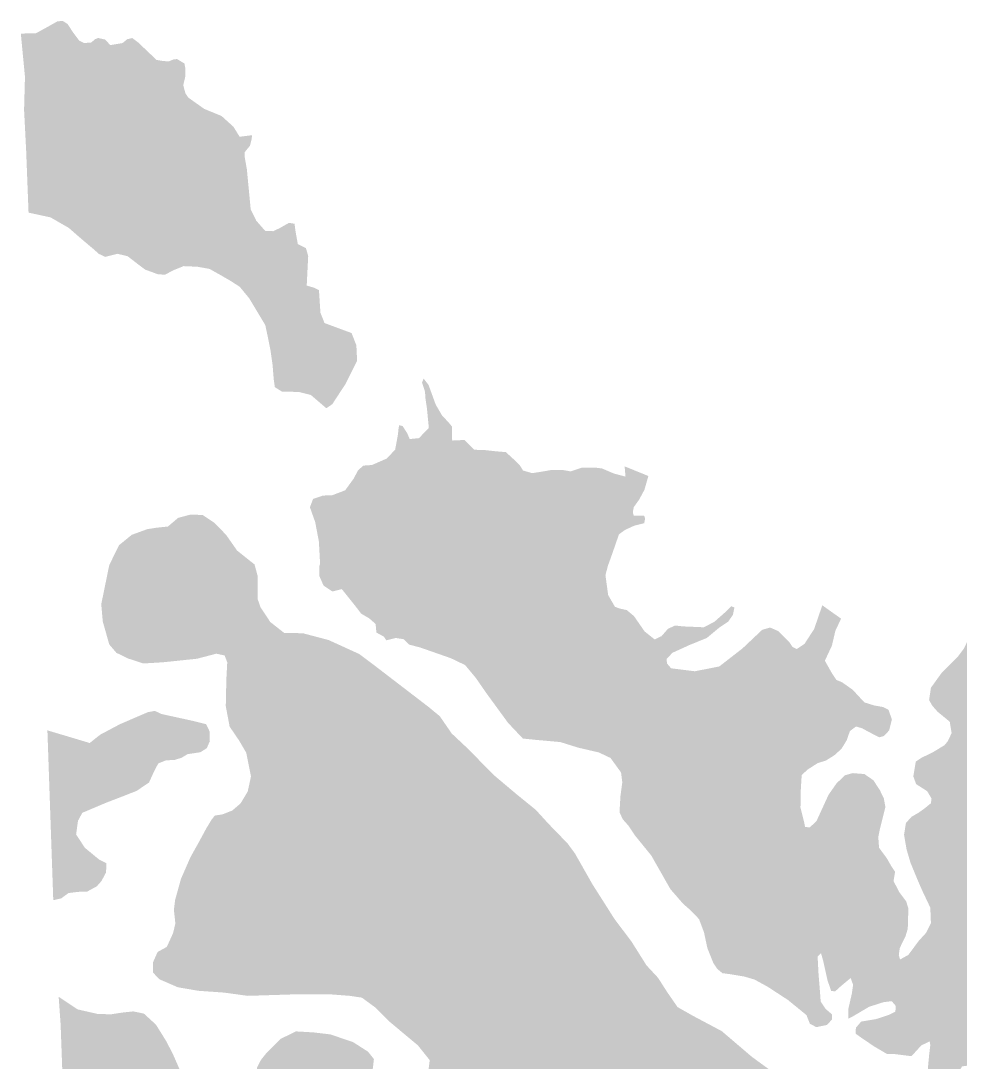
# Model space of a CAD drawing. Header units: inches. Extents: x 288635 to 693176, y 676945 to 1601077.
# Drawn here: x 331511 to 347607, y 914513 to 932357 of the extents above; entities that cross this region are included whole.
import ezdxf

# ---------------------------------------------------------------- set-up
doc = ezdxf.new("R2010")
doc.units = ezdxf.units.IN
doc.header["$MEASUREMENT"] = 0

msp = doc.modelspace()

# ---------------------------------------------------------------- hatches: boundary and pattern name
for points in [[(332511.3673, 932016.4317), (332597.7275, 931975.7916), (332719.6477, 931985.9517), (332780.6078, 932041.8318), (332836.488, 932062.1518), (332953.3282, 932036.7518), (333044.7684, 931940.2316), (333253.0488, 931975.7916), (333334.329, 932041.8318), (333420.6891, 932062.1518), (333527.3693, 931980.8717), (333644.2096, 931869.1114), (333837.25, 931686.2311), (333928.6901, 931670.991), (334040.4504, 931660.831), (334131.8906, 931696.3911), (334187.7707, 931701.4711), (334314.7709, 931625.2709), (334330.0109, 931538.9108), (334330.0109, 931406.8305), (334294.4509, 931254.4302), (334330.0109, 931117.2699), (334380.8111, 931041.0698), (334653.4819, 930847.7763), (334949.7722, 930726.1091), (335152.9726, 930543.2288), (335259.6528, 930370.5084), (335081.8525, 930253.6682), (334924.3721, 930096.1879), (334848.172, 930136.828), (334639.8916, 930395.9085), (334416.3711, 930680.389), (334203.0107, 930858.1894), (333984.5703, 931046.1498), (333664.5296, 931162.99), (333349.569, 931183.3101), (332999.0483, 931152.83), (332735.0994, 931117.4816), (331988.3379, 931147.9617), (331779.8458, 931300.1503), (331581.7255, 931396.6705), (331510.6053, 932138.352), (331769.6858, 932143.432), (331972.8862, 932255.1922), (332135.4466, 932346.6324), (332226.8867, 932356.7924), (332313.2469, 932300.9123), (332404.6871, 932158.672), (332511.3673, 932016.4317)], [(331698.7774, 930269.1199), (331602.2572, 930126.8796), (331566.3514, 930831.9162), (331581.7255, 931396.6705), (331779.8458, 931300.1503), (331988.3379, 931147.9617), (331876.5777, 931010.8014), (331790.2175, 930853.3211), (331785.1375, 930690.7607), (331790.2175, 930477.4003), (331698.7774, 930269.1199)], [(354467.3067, 930193.7455), (354382.6399, 929796.8697), (354282.098, 929526.9942), (354155.0977, 929410.5773), (353969.889, 929405.2856), (353800.5554, 929463.494), (353657.6801, 929463.494), (353530.6798, 929384.1189), (353334.8878, 929156.5767), (353186.7208, 929114.2433), (352932.7203, 929093.0766), (352800.4284, 929018.9931), (352567.5946, 928839.0761), (352398.2609, 928669.7424), (352087.5422, 928044.964), (352001.3851, 927854.8241), (351906.1349, 927680.1988), (351906.1349, 927569.0736), (351953.76, 927500.2818), (352054.3019, 927426.1983), (352128.3853, 927293.9064), (352170.7188, 927098.1143), (352128.3853, 926791.197), (351985.5101, 926643.0301), (351842.6348, 926500.1548), (351668.0094, 926341.4045), (351646.8427, 926219.6959), (351710.3428, 926119.154), (351800.3014, 926045.0705), (351911.4266, 926060.9456), (352064.8852, 926108.5707), (352144.2604, 926066.2372), (352170.7188, 925886.3202), (352117.802, 925780.4867), (352006.6768, 925589.9863), (351985.5101, 925404.7776), (352017.2601, 925246.0273), (352133.677, 924743.3179), (352144.2604, 924510.4841), (352101.927, 924256.4836), (352075.4686, 923944.2747), (351990.8017, 923610.899), (351832.0514, 923240.4816), (351615.0927, 922864.7725), (351398.1339, 922668.9804), (351239.3836, 922621.3553), (350943.0496, 922621.3553), (350218.0899, 922684.8555), (349942.9226, 922668.9804), (349763.0056, 922515.5218), (349646.5887, 922335.6048), (349577.7969, 922150.3961), (349662.4637, 921938.729), (349831.7974, 921769.3953), (350048.7562, 921631.8117), (350144.0064, 921531.2698), (350218.0899, 921367.2278), (350223.3815, 921192.6025), (350186.3398, 921028.5605), (350159.8814, 920816.8934), (350244.5482, 920488.8094), (350345.0901, 920382.9759), (350546.1738, 920367.1008), (350789.591, 920340.6425), (350937.758, 920224.2256), (350958.9247, 920097.2253), (350953.633, 919859.0998), (350969.508, 919652.7244), (351006.5498, 919515.1408), (351080.6333, 919351.0988), (351297.592, 919160.5984), (351366.3838, 919007.1398), (351371.6755, 918779.5977), (351445.759, 918647.3057), (351541.0092, 918567.9306), (351710.3428, 918425.0553), (351847.9265, 918298.055), (351937.885, 918128.7214), (351922.0099, 917911.7626), (351869.0932, 917721.2622), (351710.3428, 917446.095), (351572.7592, 917170.9278), (351556.8842, 916975.1357), (351593.9259, 916715.8435), (351699.7595, 916578.2599), (351869.0932, 916387.7595), (351927.3016, 916191.9675), (351891.3811, 916065.7091), (351830.4209, 915842.1887), (351683.1006, 915689.7884), (351500.2203, 915608.5082), (351195.4197, 915633.9083), (350819.4989, 915715.1884), (350585.8185, 915694.8684), (350423.2581, 915613.5882), (350321.6579, 915496.748), (350235.2978, 915324.0277), (350225.1377, 915171.6273), (350235.2978, 914876.9868), (350184.4977, 914694.1064), (350098.1375, 914597.5862), (349910.1771, 914480.746), (349737.4568, 914460.4259), (349600.2965, 914348.6657), (349569.8164, 914226.7455), (349534.2563, 914018.465), (349402.1761, 913886.3848), (349193.8957, 913683.1844), (348955.1352, 913637.4643), (348675.7346, 913627.3043), (348325.2139, 913637.4643), (348238.2334, 913705.7958), (348180.025, 913896.2962), (348111.2332, 914002.1298), (348015.983, 914065.6299), (347873.1077, 914129.13), (347814.8993, 914192.6302), (347820.1909, 914383.1305), (347804.3159, 914462.5057), (347640.2739, 914441.339), (347582.0655, 914351.3805), (347518.5653, 914261.422), (347412.7318, 914293.172), (347301.6066, 914324.9221), (347248.6898, 914377.8389), (347100.5228, 914367.2555), (347078.9412, 914381.6433), (347052.8977, 914399.0056), (347074.0644, 914626.5477), (347095.2312, 914806.4647), (347084.6478, 914869.9648), (346941.7725, 914801.173), (346772.4388, 914615.9643), (346476.1049, 914653.0061), (346354.3963, 914653.0061), (346137.4376, 914780.0063), (345925.7705, 914922.8816), (345814.6453, 915002.2568), (345819.9369, 915102.7986), (345909.8955, 915208.6322), (346163.896, 915250.9656), (346391.4381, 915325.0491), (346497.2716, 915377.9659), (346502.5633, 915478.5077), (346433.7715, 915557.8829), (346296.1879, 915542.0079), (346047.4791, 915462.6327), (345751.1451, 915288.0073), (345687.645, 915256.2573), (345692.9367, 915436.1743), (345751.1451, 915690.1748), (345772.3118, 915838.3418), (345729.9784, 915954.7587), (345576.5198, 915827.7584), (345465.3946, 915727.2166), (345396.6028, 915732.5082), (345333.1026, 915917.7169), (345259.0191, 916251.0926), (345221.9774, 916383.3845), (345163.769, 916325.1761), (345179.644, 916028.8422), (345200.8107, 915769.55), (345216.6857, 915552.5912), (345301.3526, 915425.591), (345412.4778, 915330.3408), (345412.4778, 915245.6739), (345322.5193, 915150.4237), (345142.6023, 915113.382), (345031.477, 915171.5904), (344973.2686, 915319.7574), (344655.7679, 915579.0496), (344306.5172, 915806.5917), (344084.2668, 915928.3003), (343904.3498, 915981.2171), (343682.0993, 916018.2588), (343629.1826, 916108.2173), (343676.8077, 916266.9676), (343830.2663, 916452.1763), (344100.1418, 916658.5518), (344248.3088, 916875.5105), (344417.6425, 917055.4275), (344573.9648, 917317.6876), (344621.5899, 917629.8966), (344626.8815, 917804.5219), (344478.7146, 917762.1885), (344351.7143, 917629.8966), (344203.5474, 917592.8548), (344028.922, 917412.9378), (343864.88, 917190.6874), (343764.3381, 917026.6454), (343716.713, 916941.9785), (343616.1712, 916926.1035), (343515.6293, 917100.7288), (343536.796, 917280.6459), (343605.5878, 917497.6046), (343637.3379, 917619.3132), (343584.4211, 917661.6466), (343515.6293, 917624.6049), (343409.7958, 917444.6879), (343303.9622, 917375.8961), (343166.3786, 917338.8543), (343087.0035, 917312.3959), (342991.7533, 917111.3122), (342859.4613, 917227.7291), (342642.5026, 917476.4379), (342711.2944, 917672.23), (342684.836, 917809.8136), (342610.7525, 917926.2305), (342552.5441, 917995.0223), (342610.7525, 918190.8144), (342616.0442, 918286.0646), (342626.6275, 918360.148), (342541.9607, 918397.1898), (342452.0022, 918301.9396), (342362.0437, 918127.3142), (342314.4186, 918053.2308), (342039.2514, 918391.8981), (341917.5428, 918571.8151), (341827.5843, 918672.357), (341769.3758, 918794.0656), (341785.2508, 919069.2328), (341817.0009, 919307.3583), (341795.8342, 919476.6919), (341615.9172, 919725.4008), (341801.1259, 919878.8594), (341896.3761, 919989.9846), (341981.0429, 920058.7764), (342044.543, 920106.4015), (342282.6685, 920032.318), (342362.0437, 920005.8597), (342441.4188, 919995.2763), (342478.4606, 920042.9014), (342388.5021, 920185.7767), (342356.752, 920270.4435), (342399.0854, 920376.2771), (342637.2109, 920545.6107), (342801.2529, 920662.0276), (342938.8365, 920736.1111), (343065.8367, 920767.8612), (343150.5036, 920746.6945), (343468.0042, 920455.6522), (343647.9212, 920275.7352), (343801.3799, 920175.1933), (343938.9635, 920095.8182), (344007.7553, 920122.2766), (344081.8388, 920164.61), (344065.9637, 920312.7769), (343896.6301, 920550.9024), (343743.1714, 920667.3193), (343658.5046, 920831.3613), (343658.5046, 920926.6115), (343700.838, 921021.8617), (343896.6301, 921175.3203), (344023.6303, 921344.654), (344076.5471, 921418.7375), (344267.0475, 921476.9459), (344457.5479, 921455.7792), (344642.7566, 921291.7372), (344732.7151, 921228.2371), (344880.882, 921207.0704), (345060.7991, 921217.6538), (345193.091, 921265.2788), (345288.3412, 921392.2791), (345404.7581, 921185.9037), (345484.1332, 921064.1951), (345584.6751, 921021.8617), (345764.5921, 920894.8614), (345965.6759, 920677.9027), (346135.0095, 920624.9859), (346288.4682, 920598.5275), (346378.4267, 920550.9024), (346436.6352, 920386.8604), (346389.0101, 920196.36), (346299.0515, 920101.1099), (346219.6764, 920079.9431), (346034.4677, 920175.1933), (345928.6341, 920233.4018), (345822.8006, 920265.1518), (345716.967, 920185.7767), (345664.0503, 920032.318), (345574.0918, 919884.1511), (345452.3832, 919773.0259), (345309.5079, 919683.0673), (345161.3409, 919635.4423), (344997.2989, 919529.6087), (344891.4654, 919434.3585), (344875.5904, 919175.0663), (344870.2987, 918873.4407), (344928.5071, 918645.8986), (344949.6738, 918545.3567), (345029.049, 918534.7734), (345145.4659, 918645.8986), (345351.8413, 919095.6912), (345489.4249, 919291.4832), (345632.3002, 919429.0668), (345764.5921, 919466.1086), (345965.6759, 919450.2335), (346119.1345, 919344.4), (346230.2597, 919175.0663), (346299.0515, 919032.191), (346325.5099, 918884.0241), (346277.8848, 918693.5237), (346230.2597, 918503.0233), (346203.8014, 918370.7314), (346216.8127, 918187.8465), (346349.1047, 918007.9295), (346428.4798, 917870.3458), (346491.9799, 917775.0957), (346465.5216, 917616.3453), (346560.7718, 917431.1366), (346682.4803, 917267.0946), (346719.5221, 917145.3861), (346708.9387, 916801.427), (346671.897, 916674.4268), (346571.3551, 916468.0514), (346555.4801, 916346.3428), (346576.6468, 916272.2593), (346719.5221, 916351.6345), (346899.4391, 916595.0516), (347021.1477, 916727.3436), (347105.8145, 916896.6772), (347095.2312, 917161.2611), (346952.3559, 917462.8867), (346867.689, 917658.6788), (346756.5638, 917928.5543), (346687.772, 918161.3881), (346645.4386, 918410.0969), (346677.1887, 918611.1807), (346772.4388, 918717.0142), (346899.4391, 918791.0977), (346994.6893, 918859.8895), (347105.8145, 918949.848), (347116.3979, 919029.2232), (347042.3144, 919156.2234), (346851.814, 919277.932), (346804.1889, 919410.2239), (346846.5223, 919664.2244), (346941.7725, 919727.7246), (347137.5646, 919822.9748), (347338.6483, 919944.6833), (347391.5651, 920008.1835), (347460.3569, 920151.0587), (347428.6068, 920346.8508), (347222.2314, 920516.1845), (347132.2729, 920616.7263), (347074.0644, 920717.2682), (347105.8145, 920928.9353), (347296.3149, 921193.5192), (347560.8988, 921452.8113), (347672.024, 921600.9783), (347793.7326, 921860.2705), (347873.1077, 922283.6047), (347915.4411, 922415.8966), (347952.4829, 922516.4385), (347941.8995, 922781.0223), (347984.2329, 922839.2308), (348142.9833, 923019.1478), (348301.7336, 923214.9399), (348375.817, 923400.1486), (348523.984, 923511.2738), (348756.8178, 923537.7322), (348920.8598, 923654.1491), (348994.9433, 923765.2743), (349021.4017, 924035.1498), (349190.7353, 924220.3585), (349323.0273, 924352.6505), (349423.5691, 924474.3591), (349344.194, 924659.5678), (349153.6936, 924982.3601), (349090.1935, 925119.9437), (349079.6101, 925262.819), (349111.3602, 925331.6108), (349201.3187, 925294.569), (349344.194, 925167.5688), (349402.4024, 925114.652), (349598.1945, 925151.6937), (349619.3612, 925289.2774), (349592.9028, 925506.2361), (349656.4029, 925596.1946), (349831.0283, 925664.9864), (349936.8618, 925733.7782), (349995.0703, 925903.1119), (350037.4037, 926051.2789), (350000.362, 926178.2791), (349910.4035, 926305.2794), (349730.4864, 926363.4878), (349666.9863, 926421.6963), (349582.3195, 926516.9465), (349550.5694, 926580.4466), (349661.6946, 926818.5721), (349746.3615, 926998.4891), (349693.4447, 927141.3644), (349555.8611, 927252.4896), (349407.6941, 927358.3232), (349211.9021, 927331.8648), (349084.9018, 927315.9897), (348947.3182, 927353.0315), (348920.8598, 927442.99), (348963.1932, 927575.2819), (349169.5686, 927659.9488), (349338.9023, 927728.7406), (349444.302, 927872.1108), (349611.9423, 928019.4311), (349840.5428, 928202.3114), (349911.6629, 928400.4318), (349860.8628, 928629.0323), (349794.8227, 928756.0326), (349693.2225, 928959.233), (349774.5026, 929004.953), (349901.5029, 929070.9932), (350048.8232, 929070.9932), (350150.4234, 929070.9932), (350302.8237, 929050.6731), (350399.3439, 929091.3132), (350551.7442, 929203.0734), (350709.2245, 929299.5936), (350871.7848, 929284.3536), (351141.0254, 929258.9536), (351242.6256, 929299.5936), (351369.6258, 929355.4737), (351537.2662, 929365.6338), (351684.5865, 929416.4339), (351882.7069, 929431.6739), (352101.1473, 929457.074), (352284.0277, 929507.8741), (352356.5982, 929651.7833), (352543.9236, 929797.8336), (352693.1489, 929864.5087), (352823.3242, 929902.6088), (352947.1494, 929940.7089), (353051.9246, 929994.684), (353124.9498, 930007.384), (353210.6749, 929985.159), (353328.1502, 929924.8339), (353413.8753, 929969.2839), (353525.0006, 930067.7091), (353735.7817, 930078.5285), (354002.4822, 930158.962), (354176.0492, 930230.9288), (354273.4161, 930294.429), (354436.78, 930528.2562), (354436.2274, 930588.4102), (354496.5525, 930613.8102), (354518.7775, 930721.7605), (354566.575, 930845.8217), (354608.9084, 931021.5054), (354647.0085, 931133.689), (354697.8086, 931201.4224), (354853.5991, 931379.0812), (354895.9325, 931310.2894), (355033.5162, 931230.9142), (355107.5996, 931114.4973), (355097.0163, 930923.997), (354996.4744, 930807.5801), (354965.5423, 930781.9506), (354811.2657, 930654.1214), (354657.8183, 930490.2117), (354578.4319, 930405.4126), (354467.3067, 930193.7455)], [(332069.6181, 929273.4379), (332018.818, 928988.9573), (331642.8972, 929070.2375), (331602.2572, 930126.8796), (331698.7774, 930269.1199), (331790.2175, 930477.4003), (331785.1375, 930690.7607), (331790.2175, 930853.3211), (331876.5777, 931010.8014), (331988.3379, 931147.9617), (332735.0994, 931117.4816), (332597.9392, 930873.6411), (332506.499, 930639.9606), (332465.8589, 930584.0805), (332465.8589, 930497.7204), (332547.139, 930492.6403), (332582.6991, 930416.4402), (332552.2191, 930238.6398), (332354.0987, 929923.6792), (332216.9384, 929700.1588), (332125.4982, 929512.1984), (332069.6181, 929273.4379)], [(334848.172, 930136.828), (334924.3721, 930096.1879), (335081.8525, 930253.6682), (335259.6528, 930370.5084), (335474.255, 930397.1167), (335463.6717, 930323.0333), (335437.2133, 930217.1997), (335347.2548, 930106.0745), (335347.2548, 930021.4077), (335384.2965, 929809.7406), (335449.5605, 929127.9962), (335544.8107, 928932.2041), (335698.2694, 928757.5787), (335835.853, 928752.2871), (335946.9782, 928805.2038), (336105.7285, 928895.1624), (336200.9787, 928879.2873), (336218.9704, 928740.6454), (336257.0705, 928531.095), (336396.7707, 928461.2448), (336434.8708, 928327.8946), (336409.4708, 927819.8935), (336523.771, 927788.1435), (336619.0212, 927743.6934), (336625.3712, 927648.4432), (336644.4212, 927356.3426), (336714.2714, 927178.5423), (336936.5218, 927095.9921), (337177.8223, 927007.0919), (337260.3725, 926797.5415), (337273.0725, 926530.841), (337076.2221, 926137.1402), (336847.6217, 925787.8895), (336746.0214, 925718.0393), (336479.3209, 925946.6398), (336276.1205, 925997.4399), (335984.0199, 926003.7899), (335863.3697, 926079.9901), (335844.3196, 926213.3403), (335825.2696, 926454.6408), (335787.1695, 926721.3413), (335749.0695, 926911.8417), (335699.2854, 927143.559), (335882.1657, 927311.1993), (336014.246, 927428.0395), (336065.0461, 927519.4797), (336034.566, 927671.88), (335963.4459, 927737.9202), (335826.2856, 927798.8803), (335780.5655, 928103.6809), (335648.4853, 928332.2814), (335491.0049, 928581.2019), (335348.7647, 928794.5623), (335257.3245, 928891.0825), (335201.4444, 928814.8823), (335399.5648, 928154.481), (335416.4142, 927787.1629), (335424.9648, 927600.7599), (335262.5879, 927798.9032), (335098.5459, 927904.7368), (334923.9206, 928005.2786), (334744.0036, 928105.8205), (334537.6281, 928142.8622), (334299.5027, 928153.4456), (334130.169, 928084.6538), (333976.7104, 928005.2786), (333855.0018, 928015.862), (333638.043, 928095.2371), (333505.7511, 928195.779), (333341.7091, 928322.7793), (333167.0837, 928365.1127), (332955.4166, 928312.1959), (332844.2914, 928365.1127), (332775.4996, 928428.6128), (332537.3741, 928629.6965), (332330.9987, 928809.6136), (332018.818, 928988.9573), (332069.6181, 929273.4379), (332125.4982, 929512.1984), (332216.9384, 929700.1588), (332354.0987, 929923.6792), (332552.2191, 930238.6398), (332582.6991, 930416.4402), (332547.139, 930492.6403), (332465.8589, 930497.7204), (332465.8589, 930584.0805), (332506.499, 930639.9606), (332597.9392, 930873.6411), (332735.0994, 931117.4816), (332999.0483, 931152.83), (333349.569, 931183.3101), (333664.5296, 931162.99), (333984.5703, 931046.1498), (334203.0107, 930858.1894), (334416.3711, 930680.389), (334639.8916, 930395.9085), (334848.172, 930136.828)], [(335882.1657, 927311.1993), (335699.2854, 927143.559), (335424.9648, 927600.7599), (335416.4142, 927787.1629), (335399.5648, 928154.481), (335201.4444, 928814.8823), (335257.3245, 928891.0825), (335348.7647, 928794.5623), (335491.0049, 928581.2019), (335648.4853, 928332.2814), (335780.5655, 928103.6809), (335826.2856, 927798.8803), (335963.4459, 927737.9202), (336034.566, 927671.88), (336065.0461, 927519.4797), (336014.246, 927428.0395), (335882.1657, 927311.1993)], [(338899.2849, 925405.2477), (338902.0704, 925164.6212), (338830.9503, 925118.9011), (338658.23, 924936.0207), (338475.3496, 924864.9006), (338129.9089, 924763.3004), (337982.5886, 924651.5401), (337672.708, 924316.2595), (337393.3074, 923970.8188), (337032.6267, 923554.2579), (336874.3708, 923382.4373), (336638.5933, 923052.8792), (336618.3603, 923433.5688), (336554.8602, 923766.9444), (336464.9017, 924020.9449), (336517.8185, 924163.8202), (336687.1522, 924222.0287), (336845.9025, 924227.3203), (337068.1529, 924311.9872), (337211.0282, 924507.7792), (337290.4034, 924655.9462), (337380.3619, 924735.3214), (337528.5288, 924745.9047), (337782.5293, 924857.0299), (337925.4046, 925010.4886), (337973.0297, 925269.7808), (337983.6131, 925375.6143), (337994.1964, 925428.5311), (338052.4049, 925412.656), (338131.78, 925290.9475), (338174.1135, 925190.4056), (338332.8638, 925206.2806), (338502.1974, 925380.906), (338470.4474, 925708.99), (338443.989, 925888.907), (338437.004, 925999.6089), (338386.2039, 926157.0892), (338411.6039, 926228.2093), (338497.9641, 926116.4491), (338619.8844, 925781.1684), (338726.5646, 925598.2881), (338843.4048, 925471.2878), (338899.2849, 925405.2477)], [(340116.1929, 924651.5401), (340273.6732, 924605.82), (340466.7136, 924636.3001), (340608.9539, 924661.7002), (340786.7542, 924661.7002), (340934.0745, 924636.3001), (341116.9549, 924697.2602), (341345.5553, 924702.3402), (341467.4756, 924687.1002), (341670.676, 924600.74), (341871.5041, 924546.6839), (341891.4538, 924294.8184), (341844.8871, 924176.2848), (341781.387, 924053.5179), (341692.4868, 923909.5843), (341531.6198, 923858.7842), (341417.3196, 923879.9509), (341303.0193, 923951.9177), (341163.3191, 924019.6512), (341091.3522, 923981.5511), (341091.3522, 923909.5843), (341118.9811, 923849.3032), (340849.8754, 923761.9465), (340753.3552, 923782.2665), (340524.7547, 923878.7867), (340397.7545, 923909.2668), (339911.504, 924140.2526), (339796.8155, 924197.7823), (339665.5819, 924269.7491), (339517.4149, 924299.3825), (339462.3815, 924248.5824), (339360.7813, 924218.949), (339238.0143, 924223.1824), (339102.5474, 924180.849), (338958.6138, 924066.5487), (338962.8471, 923952.2485), (339043.2806, 923952.2485), (339174.5142, 923948.0152), (339293.0478, 923909.9151), (339318.4478, 923821.0149), (339390.4146, 923795.6149), (339500.4815, 923829.4816), (339644.4152, 923926.8485), (339744.0398, 923915.7712), (339759.2798, 923834.4911), (339718.6397, 923717.6508), (339566.2394, 923590.6506), (339317.3189, 923275.6899), (339063.3184, 923001.3694), (338814.3979, 922721.9688), (338550.2374, 922483.2084), (338135.3536, 922058.6762), (337935.5562, 921782.167), (337774.5622, 921741.9643), (337730.1121, 921805.4644), (337603.1119, 921875.3146), (337590.4118, 922021.3649), (337482.4616, 922116.6151), (337342.7613, 922199.1652), (337254.5385, 922314.4391), (337401.8588, 922487.1595), (337574.5791, 922614.1597), (337742.2195, 922644.6398), (337889.5398, 922720.8399), (337975.8999, 922832.6002), (337996.22, 922985.0005), (338052.1001, 923096.7607), (338224.8204, 923284.7211), (338321.3406, 923396.4813), (338306.1006, 923487.9215), (338092.7402, 923437.1214), (337873.2354, 923271.2046), (337586.0973, 923054.166), (337010.698, 922619.2397), (336849.7463, 922578.896), (336697.346, 922680.4962), (336626.2259, 922843.0565), (336626.2259, 923015.7769), (336638.5933, 923052.8792), (336874.3708, 923382.4373), (337032.6267, 923554.2579), (337393.3074, 923970.8188), (337672.708, 924316.2595), (337982.5886, 924651.5401), (338129.9089, 924763.3004), (338475.3496, 924864.9006), (338658.23, 924936.0207), (338830.9503, 925118.9011), (338902.0704, 925164.6212), (339115.4309, 925174.7812), (339277.9912, 925007.1408), (339455.7916, 925002.0608), (339638.6719, 924981.7408), (339821.5523, 924966.5008), (339994.2726, 924809.0204), (340070.4728, 924727.7403), (340116.1929, 924651.5401)], [(341997.2874, 923934.9843), (342014.2208, 923875.7175), (342187.7878, 923879.9509), (342208.9545, 923833.3841), (342192.0211, 923748.7173), (342022.6874, 923706.3839), (341866.0538, 923634.4171), (341760.2203, 923558.2169), (341645.92, 923228.0162), (341569.7199, 923016.3492), (341528.6565, 922859.0805), (341574.3765, 922518.7198), (341691.2168, 922315.5194), (341777.577, 922285.0394), (341894.4172, 922259.6393), (342016.3374, 922158.0391), (342199.2178, 921893.8786), (342371.9381, 921756.7183), (342488.7784, 921812.5984), (342600.5386, 921939.5987), (342722.4588, 921995.4788), (342859.6191, 921980.2387), (343215.2198, 921964.9987), (343398.1002, 922061.5189), (343575.9006, 922218.9992), (343682.5808, 922325.6794), (343738.4609, 922305.3594), (343713.0608, 922178.3591), (343631.7807, 922061.5189), (343479.3804, 921959.9187), (343266.0199, 921782.1184), (342966.2993, 921660.1981), (342676.7388, 921528.1178), (342575.1386, 921421.4376), (342583.6052, 921344.539), (342653.4554, 921261.9888), (343059.8562, 921211.1887), (343478.957, 921293.7389), (343879.0078, 921604.8895), (344071.6249, 921787.029), (344215.5585, 921922.496), (344351.0254, 921960.596), (344494.9591, 921897.0959), (344672.7594, 921719.2956), (344736.2595, 921626.162), (344808.2263, 921592.2953), (344939.4599, 921681.1955), (345104.5603, 921935.196), (345244.2606, 922341.5968), (345565.9945, 922112.9963), (345468.6277, 921905.5626), (345409.3609, 921651.5621), (345288.3412, 921392.2791), (345193.091, 921265.2788), (345060.7991, 921217.6538), (344880.882, 921207.0704), (344732.7151, 921228.2371), (344642.7566, 921291.7372), (344457.5479, 921455.7792), (344267.0475, 921476.9459), (344076.5471, 921418.7375), (344023.6303, 921344.654), (343896.6301, 921175.3203), (343700.838, 921021.8617), (343658.5046, 920926.6115), (343658.5046, 920831.3613), (343743.1714, 920667.3193), (343896.6301, 920550.9024), (344065.9637, 920312.7769), (344081.8388, 920164.61), (344007.7553, 920122.2766), (343938.9635, 920095.8182), (343801.3799, 920175.1933), (343647.9212, 920275.7352), (343468.0042, 920455.6522), (343150.5036, 920746.6945), (343065.8367, 920767.8612), (342938.8365, 920736.1111), (342801.2529, 920662.0276), (342637.2109, 920545.6107), (342399.0854, 920376.2771), (342356.752, 920270.4435), (342388.5021, 920185.7767), (342478.4606, 920042.9014), (342441.4188, 919995.2763), (342362.0437, 920005.8597), (342282.6685, 920032.318), (342044.543, 920106.4015), (341981.0429, 920058.7764), (341896.3761, 919989.9846), (341801.1259, 919878.8594), (341615.9172, 919725.4008), (341415.2029, 919820.5359), (341059.6022, 919903.0861), (340754.8016, 919998.3363), (340329.3507, 920036.4364), (340351.5758, 920186.2967), (340465.876, 920332.347), (340738.9265, 920462.5222), (341059.6022, 920557.7724), (341421.5529, 920627.6225), (341694.6035, 920719.6977), (341891.4538, 920842.888), (341916.8539, 920976.2382), (341891.4538, 921255.6388), (341772.0814, 921482.4464), (341698.8368, 921596.063), (341749.6369, 921659.5631), (341834.8113, 921676.1954), (341889.3372, 921710.9982), (341889.3372, 921777.0383), (341848.6971, 921832.9185), (341650.5767, 921858.3185), (341447.3763, 921888.7986), (341167.9757, 921863.3985), (340878.4152, 921904.0386), (340639.6547, 921985.3188), (340395.8142, 922137.7191), (340278.974, 922259.6393), (340278.974, 922366.3195), (340360.2541, 922427.2796), (340441.5343, 922432.3597), (340573.6145, 922427.2796), (340705.6948, 922442.5197), (340822.535, 922564.4399), (340858.0951, 922686.3602), (340832.6951, 922818.4404), (340837.7751, 922904.8006), (340929.2153, 923026.7208), (340879.6852, 923160.2828), (340803.485, 923232.2496), (340735.7515, 923325.3831), (340714.5848, 923443.9167), (340769.6183, 923507.4168), (340896.6185, 923473.5501), (340964.352, 923384.6499), (341049.0188, 923333.8498), (341133.6857, 923371.9499), (341163.3191, 923515.8835), (341154.8524, 923676.7505), (341137.919, 923807.9841), (341118.9811, 923849.3032), (341091.3522, 923909.5843), (341091.3522, 923981.5511), (341163.3191, 924019.6512), (341303.0193, 923951.9177), (341417.3196, 923879.9509), (341531.6198, 923858.7842), (341692.4868, 923909.5843), (341781.387, 924053.5179), (341844.8871, 924176.2848), (341891.4538, 924294.8184), (341871.5041, 924546.6839), (341857.5871, 924722.3859), (342263.9879, 924557.2856), (342196.2545, 924320.2184), (342107.3543, 924155.1181), (342014.2208, 924023.8845), (341997.2874, 923934.9843)], [(339665.5819, 924269.7491), (339796.8155, 924197.7823), (339911.504, 924140.2526), (340397.7545, 923909.2668), (339817.6712, 923534.0165), (339788.1533, 923513.026), (339513.0187, 923336.9398), (339136.1453, 922924.8836), (339005.8317, 922634.1842), (338934.7115, 922552.9041), (338772.1512, 922497.0239), (338703.3331, 922451.6666), (338548.6308, 922349.7037), (338507.1845, 922237.2066), (338477.5106, 922156.6633), (338421.6305, 921933.1428), (338233.6701, 921836.6226), (338071.1098, 921760.4225), (337935.5562, 921782.167), (338135.3536, 922058.6762), (338550.2374, 922483.2084), (338814.3979, 922721.9688), (339063.3184, 923001.3694), (339317.3189, 923275.6899), (339566.2394, 923590.6506), (339718.6397, 923717.6508), (339759.2798, 923834.4911), (339744.0398, 923915.7712), (339644.4152, 923926.8485), (339500.4815, 923829.4816), (339390.4146, 923795.6149), (339318.4478, 923821.0149), (339293.0478, 923909.9151), (339174.5142, 923948.0152), (339043.2806, 923952.2485), (338962.8471, 923952.2485), (338958.6138, 924066.5487), (339102.5474, 924180.849), (339238.0143, 924223.1824), (339360.7813, 924218.949), (339462.3815, 924248.5824), (339517.4149, 924299.3825), (339665.5819, 924269.7491)], [(336785.3939, 921746.2266), (337308.635, 921507.4661), (337551.7497, 921325.698), (337551.7531, 921325.6955), (338501.2515, 920597.3852), (338690.3977, 920440.664), (338893.5981, 920146.0234), (339152.6787, 919902.1829), (339625.1196, 919424.662), (340011.2004, 919099.5413), (340336.321, 918835.3808), (340554.7615, 918596.1123), (340779.2033, 918364.6567), (340879.8821, 918260.8316), (341006.8824, 918088.1113), (341306.603, 917559.7902), (341687.6037, 916960.349), (341972.0843, 916584.4283), (342231.1648, 916172.9475), (342429.2852, 915959.587), (342591.8455, 915705.5865), (342764.5659, 915456.666), (343033.8064, 915304.2657), (343521.4874, 915045.1852), (344039.6484, 914603.2243), (344562.8895, 914222.2236), (344745.7698, 914003.7831), (344832.13, 913881.8629), (344894.405, 913708.2697), (344924.8851, 913337.4289), (344843.6049, 912885.308), (344711.5247, 912651.6276), (344569.2844, 912260.4668), (344523.5643, 911991.2262), (344594.6844, 911721.9857), (344863.925, 911285.1048), (345123.0055, 910919.3441), (345437.9661, 910629.7835), (345768.1668, 910426.5831), (346240.6077, 910319.9029), (346657.1686, 910324.9829), (346880.689, 910299.5829), (347088.9694, 910223.3827), (347388.69, 909903.3421), (347612.2105, 909527.4213), (347901.771, 909044.8204), (348150.6915, 908653.6596), (348410.5721, 908234.6899), (348598.5325, 908031.4895), (348715.3728, 907970.5293), (349004.9333, 908001.0094), (349157.3336, 908067.0495), (349467.2143, 908326.1301), (349741.5348, 908392.1702), (349904.0951, 908392.1702), (350076.8155, 908331.2101), (350325.736, 908072.1295), (350691.4967, 907655.5687), (351005.7732, 907168.2124), (351042.0174, 907112.0076), (351377.2981, 906654.8067), (351605.8985, 906507.4864), (351920.8592, 906461.7663), (352108.8195, 906563.3665), (352378.0601, 906700.5268), (352642.2206, 906751.3269), (353013.0614, 906756.4069), (353292.4619, 906685.2868), (353709.0227, 906502.4064), (353861.4231, 906355.0861), (353988.4233, 906121.4056), (354049.3834, 905745.4849), (354095.1035, 905262.8839), (354206.8637, 904465.3223), (354227.1838, 903926.8413), (354272.9039, 903525.5205), (354328.784, 903357.8801), (354369.4241, 903139.4397), (354501.5043, 902971.7993), (354740.2648, 902717.7988), (355095.8655, 902433.3183), (355446.3862, 902336.7981), (355710.5467, 902311.398), (356000.1073, 902407.9182), (356299.8279, 902468.8783), (356741.7888, 902494.2784), (357046.5894, 902494.2784), (357259.9498, 902438.3983), (357483.4703, 902336.7981), (357569.8305, 902219.9578), (357656.1906, 901915.1572), (357706.9907, 901498.5964), (357676.5107, 901280.156), (357615.5506, 901097.2756), (357590.1505, 900822.955), (357646.0306, 900650.2347), (357778.1109, 900487.6744), (358112.0462, 900314.9751), (358513.367, 900116.8547), (358919.7678, 900005.0945), (359366.6129, 900015.625), (359599.4467, 900095.0001), (359975.1558, 900126.7502), (360366.7399, 900227.292), (360483.1568, 900412.5008), (360673.6572, 900666.5013), (360791.5092, 900970.0595), (360848.2825, 901116.2938), (361059.9496, 901566.0864), (361223.9916, 901576.6697), (361467.4088, 901687.795), (361752.7206, 901870.2074), (361790.2011, 901894.1704), (361991.2848, 902158.7542), (362202.9519, 902502.7133), (362224.1186, 902719.672), (362165.9102, 903047.756), (362114.7862, 903176.5128), (362038.513, 903377.1629), (362025.813, 903523.2132), (362079.7881, 903593.0634), (362222.6634, 903634.3384), (362435.3888, 903647.0385), (362533.814, 903647.0385), (362610.0142, 903624.8134), (362643.9077, 903571.1486), (362724.3144, 903443.8381), (362797.3396, 903325.3045), (362856.6063, 903306.2545), (362905.2898, 903369.7546), (362934.9232, 903452.3047), (362947.6232, 903500.9882), (362981.4899, 903517.9215), (363064.0401, 903460.7714), (363110.6069, 903388.8046), (363121.1902, 903302.0211), (363070.3901, 903194.0709), (363049.2234, 903126.3374), (363047.1067, 902997.2205), (363041.4264, 902909.0181), (363114.8402, 902752.4804), (363121.1902, 902647.7052), (363073.5651, 902571.5051), (362956.0899, 902441.3298), (362937.0398, 902298.4545), (362959.2649, 902190.5043), (363016.415, 902015.879), (363114.8402, 901812.6786), (363229.1404, 901666.6283), (363406.9408, 901425.3278), (363721.2664, 900860.1766), (363960.824, 900475.4901), (363864.3038, 900511.0501), (363686.5034, 900546.6102), (363488.383, 900643.1304), (363224.2225, 900775.2107), (362985.462, 900871.7309), (362860.2793, 900940.9809), (362860.8397, 901212.6024), (362813.2146, 901349.1276), (362711.6144, 901438.0278), (362613.1892, 901533.278), (362584.6141, 901631.7032), (362610.0142, 901723.7784), (362565.5641, 901799.9785), (362476.6639, 901809.5035), (362378.2387, 901752.3534), (362270.2885, 901663.4533), (362181.3883, 901584.0781), (362098.8382, 901492.0029), (362092.4882, 901377.7027), (362101.5403, 901176.5315), (362081.2202, 901029.2112), (362075.3882, 900877.5794), (362071.0602, 900765.0506), (362055.8202, 900551.6902), (361944.06, 900307.8497), (361842.4598, 900140.2094), (361649.4194, 899987.8091), (361217.6185, 899708.4085), (360821.3777, 899439.168), (360496.2571, 899266.4477), (360059.3762, 899139.4474), (359693.6155, 899053.0872), (359387.1287, 899044.9726), (358990.888, 898750.332), (358650.5273, 898384.5713), (358360.9667, 897962.9304), (358264.4465, 897683.5299), (358289.8465, 897490.4895), (358391.4468, 897363.4892), (358670.8473, 897292.3691), (358924.8478, 897190.7689), (359219.4884, 897063.7686), (359605.5692, 897104.4087), (359945.9299, 897145.0488), (360169.4503, 897109.4887), (360453.9309, 896880.8883), (360657.1313, 896703.0879), (360631.7312, 896611.6477), (360301.5306, 896286.5271), (360113.5702, 896159.5268), (359900.2098, 896088.4067), (359519.209, 896230.647), (359097.7461, 896477.2808), (358417.663, 896855.1143), (358244.096, 896833.9476), (358235.6293, 896778.9142), (358239.8626, 896728.1141), (358438.8297, 896419.0801), (358773.7929, 895885.1852), (359114.1536, 895372.1041), (359708.5147, 894605.0226), (360033.6354, 894457.7023), (360297.7959, 894447.5423), (360450.1962, 894508.5024), (360561.9565, 894518.6624), (360627.9966, 894396.7422), (360622.9166, 894102.1016), (360551.7964, 893898.9012), (360313.036, 893589.0206), (360191.1157, 893319.78), (360160.6356, 893141.9797), (360221.5958, 892862.5791), (360338.436, 892588.2586), (360465.4363, 892446.0183), (360749.9168, 892258.0579), (360826.117, 892100.5776), (360846.437, 891973.5773), (360805.7969, 891699.2568), (360744.8368, 891424.9362), (360592.4365, 891201.4158), (360414.6362, 890693.4148), (360353.676, 890261.6139), (360353.676, 890022.8534), (360445.1162, 889530.0925), (360652.9895, 889091.6688), (360724.5168, 888940.8113), (361171.5577, 888509.0104), (361496.6783, 888407.4102), (361704.9587, 888371.8501), (361857.359, 888209.2898), (362116.4396, 887818.129), (362453.1102, 887282.0966), (362853.161, 886799.4956), (363562.2457, 885946.4773), (363879.7464, 885559.1265), (364076.5968, 885000.3254), (364114.6968, 884384.3741), (364101.9968, 883673.1727), (364000.3966, 883368.3721), (363854.3463, 883247.7219), (363784.4962, 883298.522), (363549.5457, 883431.8722), (363270.1451, 883489.0224), (363155.8449, 883438.2222), (363073.2947, 883336.622), (362908.1944, 883177.8717), (362793.8942, 883158.8217), (362673.2439, 883273.1219), (362374.7933, 883590.6226), (362057.2927, 883977.9733), (361701.692, 884308.174), (361390.5414, 884790.775), (361193.691, 885292.426), (360946.0405, 885641.6767), (360850.5461, 885784.9183), (360679.34, 886041.7275), (360463.4395, 886441.7783), (360177.689, 886689.4288), (359561.7377, 887241.8799), (359168.0369, 887584.7805), (359109.0735, 888082.2896), (358966.8333, 888275.33), (358804.2729, 888498.8504), (358590.9125, 888625.8507), (358428.3522, 888676.6508), (358255.6318, 888671.5707), (358118.4716, 888702.0508), (358001.6313, 888773.1709), (357910.1911, 888940.8113), (357803.5109, 889169.4117), (357640.9506, 889240.5319), (357508.8703, 889271.0119), (357173.5897, 889281.172), (356965.3093, 889230.3719), (356787.5089, 889154.1717), (356523.3484, 888925.5713), (356393.209, 888879.3927), (356365.8681, 888869.6911), (356213.4678, 888915.4112), (355949.3072, 889184.6518), (355720.7068, 889321.812), (355507.3463, 889326.8921), (355385.4261, 889291.332), (355029.8254, 889169.4117), (354811.385, 889123.6916), (354562.4645, 889194.8118), (354399.9041, 889357.3721), (354196.7037, 889763.7729), (354069.7035, 890088.8936), (353983.3433, 890226.0539), (353942.7032, 890464.8143), (353871.5831, 890805.175), (353698.8627, 890977.8954), (353546.4624, 890988.0554), (353414.3822, 891023.6154), (353165.4617, 891059.1755), (352941.9412, 891023.6154), (352555.8604, 890977.8954), (352408.5401, 891043.9355), (352322.18, 891236.9759), (352245.9798, 891399.5362), (352022.4594, 891877.0572), (351925.9392, 892110.7376), (351966.5793, 892303.778), (352047.8594, 892669.5387), (352174.8597, 893091.1796), (352322.18, 893340.1001), (352383.1401, 893589.0206), (352367.9001, 893782.061), (352278.5318, 893942.9239), (352240.8998, 894010.6614), (352149.4596, 894249.4219), (352154.5396, 894422.1422), (352256.1398, 894549.1425), (352383.1401, 894737.1029), (352449.1802, 894919.9832), (352423.7802, 895001.2634), (352388.2201, 895133.3437), (352301.8599, 895483.8644), (352169.7797, 895808.985), (352068.1795, 896088.3856), (352058.0194, 896352.5461), (352073.2595, 896738.6269), (352098.6595, 896885.9472), (352266.2999, 897048.5075), (352464.4203, 897155.1877), (352693.0207, 897277.108), (352855.581, 897475.2284), (352931.7812, 897713.9888), (353053.7014, 898227.0699), (353013.0614, 898602.9906), (352926.7012, 898836.6711), (352698.1007, 899095.7516), (352682.8607, 899293.872), (352703.1807, 899431.0323), (352947.0212, 899639.3127), (353190.8617, 899933.9533), (353363.5821, 900187.9538), (353404.2221, 900447.0343), (353348.342, 900584.1946), (353231.5018, 900711.1948), (353023.2214, 900767.0749), (352830.181, 900904.2352), (352682.8607, 901056.6355), (352657.4606, 901183.6358), (352667.6207, 901407.1562), (352693.0207, 901833.8771), (352616.8206, 901991.3574), (352388.2201, 902098.0376), (352058.0194, 902148.8377), (351839.579, 902138.6777), (351641.4586, 902291.078), (351595.7385, 902412.9982), (351605.8985, 902514.5984), (351636.3786, 902646.6787), (351575.4185, 902788.919), (351443.3382, 902920.9992), (351199.4977, 903114.0396), (350843.897, 903398.5202), (350645.7766, 903596.6406), (350594.9765, 903855.7211), (350574.6565, 904145.2817), (350564.4965, 904526.2825), (350467.9763, 904790.443), (350269.8559, 904988.5634), (350102.2155, 905074.9235), (349939.6552, 905237.4839), (349599.2945, 905445.7643), (349406.2541, 905455.9243), (349111.6136, 905496.5644), (348999.8533, 905633.7247), (348989.6933, 905826.7651), (349030.3334, 906085.8456), (349197.9737, 906268.7259), (349304.6539, 906477.0064), (349324.974, 906685.2868), (349274.1739, 906908.8072), (349025.2534, 907142.4877), (348730.6128, 907360.9281), (348446.1322, 907472.6883), (348237.8518, 907599.6886), (348019.4114, 907747.0089), (347815.4109, 907754.4978), (347647.7705, 907790.0578), (347530.9303, 907932.2981), (347393.77, 908115.1785), (347256.6098, 908247.2588), (347083.8894, 908318.3789), (346911.1691, 908419.9791), (346723.2087, 908445.3792), (346225.3677, 908455.5392), (345976.4472, 908440.2991), (345859.607, 908526.6593), (345747.8467, 908658.7396), (345646.2465, 908811.1399), (345570.0464, 909085.4604), (345564.9664, 909400.4211), (345549.7263, 909517.2613), (345448.1261, 909578.2214), (345021.4053, 909710.3017), (344564.2044, 909959.2222), (344173.0436, 910289.4228), (343980.0032, 910604.3835), (343888.563, 910914.2641), (343812.3629, 911193.6646), (343949.5231, 911569.5854), (344046.0433, 911808.3459), (344086.6834, 912072.5064), (343980.0032, 912285.8668), (343731.0827, 912453.5072), (343527.8823, 912544.9474), (343299.2818, 912519.5473), (342964.0012, 912270.6268), (342786.2008, 911955.6662), (342669.3606, 911782.9458), (342349.3199, 911793.1058), (342125.7995, 911742.3057), (341826.0789, 911594.9855), (341470.4782, 911401.9451), (341297.7578, 911401.9451), (341064.0774, 911427.3451), (340815.1569, 911681.3456), (340637.3565, 911909.9461), (340468.4013, 912098.7793), (340331.241, 912215.6195), (339940.0802, 912352.7798), (339757.1999, 912464.54), (339696.2397, 912586.4603), (339523.5194, 912743.9406), (339320.319, 912820.1408), (339081.5585, 912931.901), (338979.9583, 913018.2612), (338797.0779, 913211.3015), (338654.8377, 913389.1019), (338431.3172, 913592.3023), (338324.637, 913790.4227), (338238.2768, 913978.3831), (338233.1968, 914039.3432), (338410.9972, 914227.3036), (338492.2773, 914349.2238), (338517.6774, 914547.3442), (338314.477, 914801.3447), (338115.5429, 914967.4649), (337821.716, 915212.8255), (337582.9555, 915451.586), (337354.3551, 915619.2264), (337146.0746, 915649.7064), (336820.954, 915675.1065), (336196.1127, 915675.1065), (335398.5511, 915649.7064), (334992.1503, 915705.5865), (334555.2695, 915736.0666), (334199.6687, 915797.0267), (333884.7081, 915934.187), (333778.0279, 916045.9472), (333772.9479, 916218.6676), (333854.2281, 916401.5479), (334011.7084, 916487.9081), (334118.3886, 916721.5886), (334159.0287, 916889.2289), (334133.6286, 917122.9094), (334153.9487, 917290.5497), (334255.5489, 917656.3104), (334418.1092, 918027.1512), (334560.3495, 918281.6597), (334692.4297, 918525.5002), (334778.7899, 918667.7405), (334834.67, 918738.8606), (334966.7503, 918759.1806), (335134.3906, 918825.2208), (335276.6309, 918947.141), (335398.5511, 919150.3414), (335454.4313, 919409.4219), (335373.1511, 919815.8227), (335251.2308, 920024.1032), (335210.5611, 920083.8368), (335088.6705, 920262.8636), (335022.6304, 920613.3843), (335032.7904, 921080.7453), (335048.0304, 921365.2258), (335002.3104, 921482.0661), (334860.0701, 921512.5461), (334529.8694, 921426.186), (333945.6682, 921365.2258), (333610.3876, 921344.9058), (333346.227, 921431.266), (333148.1066, 921527.7862), (333026.1864, 921670.0265), (332914.4262, 922066.2673), (332889.0261, 922360.9078), (333026.1864, 923031.4692), (333193.8267, 923371.8299), (333412.2672, 923549.6302), (333676.4277, 923646.1504), (333838.988, 923671.5505), (334032.0284, 923691.8705), (334204.7488, 923839.1908), (334413.0292, 923895.0709), (334626.3896, 923889.9909), (334824.51, 923757.9106), (335027.7104, 923549.6302), (335215.6708, 923280.3897), (335515.3914, 923041.6292), (335566.1915, 922853.6688), (335571.2715, 922604.7483), (335571.2715, 922442.188), (335616.9916, 922310.1077), (335784.6319, 922056.1072), (336023.3924, 921868.1469), (336343.433, 921863.0668), (336785.3939, 921746.2266)], [(340753.3552, 923782.2665), (340849.8754, 923761.9465), (341118.9811, 923849.3032), (341137.919, 923807.9841), (341154.8524, 923676.7505), (341163.3191, 923515.8835), (341133.6857, 923371.9499), (341049.0188, 923333.8498), (340964.352, 923384.6499), (340896.6185, 923473.5501), (340769.6183, 923507.4168), (340714.5848, 923443.9167), (340735.7515, 923325.3831), (340803.485, 923232.2496), (340879.6852, 923160.2828), (340929.2153, 923026.7208), (340837.7751, 922904.8006), (340832.6951, 922818.4404), (340858.0951, 922686.3602), (340822.535, 922564.4399), (340705.6948, 922442.5197), (340573.6145, 922427.2796), (340441.5343, 922432.3597), (340360.2541, 922427.2796), (340278.974, 922366.3195), (340278.974, 922259.6393), (340395.8142, 922137.7191), (340639.6547, 921985.3188), (340878.4152, 921904.0386), (341167.9757, 921863.3985), (341447.3763, 921888.7986), (341650.5767, 921858.3185), (341848.6971, 921832.9185), (341889.3372, 921777.0383), (341889.3372, 921710.9982), (341834.8113, 921676.1954), (341749.6369, 921659.5631), (341698.8368, 921596.063), (341772.0814, 921482.4464), (341891.4538, 921255.6388), (341916.8539, 920976.2382), (341891.4538, 920842.888), (341694.6035, 920719.6977), (341421.5529, 920627.6225), (341059.6022, 920557.7724), (340738.9265, 920462.5222), (340465.876, 920332.347), (340351.5758, 920186.2967), (340329.3507, 920036.4364), (340113.2739, 920058.6191), (339859.2734, 920327.8596), (339488.4327, 920835.8606), (339305.5523, 921100.0212), (339122.6719, 921318.4616), (338878.8314, 921435.3018), (338355.5904, 921618.1822), (338162.55, 921668.9823), (338071.1098, 921760.4225), (338233.6701, 921836.6226), (338421.6305, 921933.1428), (338477.5106, 922156.6633), (338507.1845, 922237.2066), (338548.6308, 922349.7037), (338703.3331, 922451.6666), (338772.1512, 922497.0239), (338934.7115, 922552.9041), (339005.8317, 922634.1842), (339136.1453, 922924.8836), (339513.0187, 923336.9398), (339788.1533, 923513.026), (339817.6712, 923534.0165), (340397.7545, 923909.2668), (340524.7547, 923878.7867), (340753.3552, 923782.2665)], [(337401.8588, 922487.1595), (337254.5385, 922314.4391), (337010.698, 922619.2397), (337586.0973, 923054.166), (337873.2354, 923271.2046), (338092.7402, 923437.1214), (338306.1006, 923487.9215), (338321.3406, 923396.4813), (338224.8204, 923284.7211), (338052.1001, 923096.7607), (337996.22, 922985.0005), (337975.8999, 922832.6002), (337889.5398, 922720.8399), (337742.2195, 922644.6398), (337574.5791, 922614.1597), (337401.8588, 922487.1595)], [(334749.4848, 920013.811), (334696.5681, 919892.1025), (334585.4429, 919823.3107), (334368.4841, 919791.5606), (334262.6505, 919728.0605), (334140.942, 919691.0187), (333998.0667, 919685.7271), (333865.7747, 919632.8103), (333791.6913, 919489.935), (333707.0244, 919304.7263), (333495.3573, 919161.851), (333225.4818, 919056.0175), (332976.773, 918960.7673), (332564.0221, 918786.1419), (332489.9387, 918648.5583), (332458.1886, 918415.7245), (332606.3556, 918188.1824), (332849.7727, 917987.0987), (332976.773, 917923.5985), (332971.4813, 917764.8482), (332892.1061, 917616.6813), (332812.731, 917526.7227), (332648.689, 917436.7642), (332489.9387, 917431.4725), (332325.8967, 917410.3058), (332204.1881, 917320.3473), (332066.6045, 917288.5973), (331966.0626, 920199.0198), (332317.5883, 920093.8186), (332691.0224, 919982.061), (332870.9394, 920124.9363), (333209.6068, 920304.8533), (333687.3789, 920510.6374), (333807.5663, 920532.3954), (333918.6915, 920479.4786), (334474.3176, 920357.7701), (334685.9847, 920304.8533), (334744.1932, 920183.1447), (334749.4848, 920013.811)], [(342711.2944, 917672.23), (342642.5026, 917476.4379), (342314.4186, 918053.2308), (342362.0437, 918127.3142), (342452.0022, 918301.9396), (342541.9607, 918397.1898), (342626.6275, 918360.148), (342616.0442, 918286.0646), (342610.7525, 918190.8144), (342552.5441, 917995.0223), (342610.7525, 917926.2305), (342684.836, 917809.8136), (342711.2944, 917672.23)], [(344417.6425, 917055.4275), (344248.3088, 916875.5105), (344100.1418, 916658.5518), (343830.2663, 916452.1763), (343676.8077, 916266.9676), (343629.1826, 916108.2173), (343682.0993, 916018.2588), (343533.9905, 916038.045), (343445.0903, 916110.0118), (343377.3568, 916211.612), (343275.7566, 916465.6126), (343216.4898, 916740.7798), (343131.823, 916965.1469), (342991.7533, 917111.3122), (343087.0035, 917312.3959), (343166.3786, 917338.8543), (343303.9622, 917375.8961), (343409.7958, 917444.6879), (343515.6293, 917624.6049), (343584.4211, 917661.6466), (343637.3379, 917619.3132), (343605.5878, 917497.6046), (343536.796, 917280.6459), (343515.6293, 917100.7288), (343616.1712, 916926.1035), (343716.713, 916941.9785), (343764.3381, 917026.6454), (343864.88, 917190.6874), (344028.922, 917412.9378), (344203.5474, 917592.8548), (344351.7143, 917629.8966), (344478.7146, 917762.1885), (344626.8815, 917804.5219), (344621.5899, 917629.8966), (344573.9648, 917317.6876), (344417.6425, 917055.4275)], [(332819.728, 915341.0219), (333052.5618, 915332.5553), (333243.0622, 915362.1887), (333437.7959, 915383.3554), (333619.8296, 915345.2553), (333827.2634, 915154.7549), (334000.8304, 914875.3543), (334115.1306, 914655.2206), (334225.4289, 914403.2664), (334246.3642, 914126.0528), (334271.7643, 913821.2522), (334326.7977, 913541.8517), (334428.3979, 913406.3847), (334606.1983, 913364.0513), (334970.2657, 913389.4514), (335228.4995, 913503.7516), (335427.4666, 913694.252), (335512.1334, 913757.7521), (335558.7002, 913905.9191), (335524.8335, 914223.4197), (335558.7002, 914422.3868), (335626.4337, 914553.6204), (335728.0339, 914680.6206), (335956.6343, 914909.2211), (336223.3349, 915040.4547), (336523.9021, 915023.5213), (336811.7694, 914989.6546), (337201.2368, 914858.421), (337459.4707, 914693.3206), (337561.0709, 914566.3204), (337544.1375, 914418.1534), (337493.3374, 914130.2862), (337465.8447, 914017.8159), (337400.2039, 913749.2854), (337239.3369, 913393.6847), (337078.4699, 913165.0843), (336841.4028, 913025.384), (336625.5023, 913008.4506), (336430.7686, 913055.0174), (336168.3014, 913131.2175), (335956.6343, 913203.1843), (335681.4671, 913186.251), (335541.7668, 913129.1009), (335325.8664, 912913.2004), (335103.6159, 912786.2002), (334951.2156, 912729.0501), (334773.4153, 912786.2002), (334589.2649, 912938.6005), (334443.2146, 913084.6508), (334240.0142, 913084.6508), (334062.2139, 913002.1006), (333897.1135, 912906.8504), (333579.6129, 912671.8999), (333475.5409, 912610.2276), (333408.1626, 912570.2997), (333027.1618, 912417.8994), (332866.2948, 912115.2155), (332807.028, 911920.4818), (332764.6946, 911785.0148), (332322.3104, 911757.4981), (332278.0837, 912699.1952), (332239.7602, 913859.3523), (332192.8425, 915154.282), (332159.3267, 915633.1225), (332485.294, 915417.2221), (332819.728, 915341.0219)]]:
    msp.add_hatch(color=256).paths.add_polyline_path(points, flags=0)

doc.saveas('drawing.dxf')
